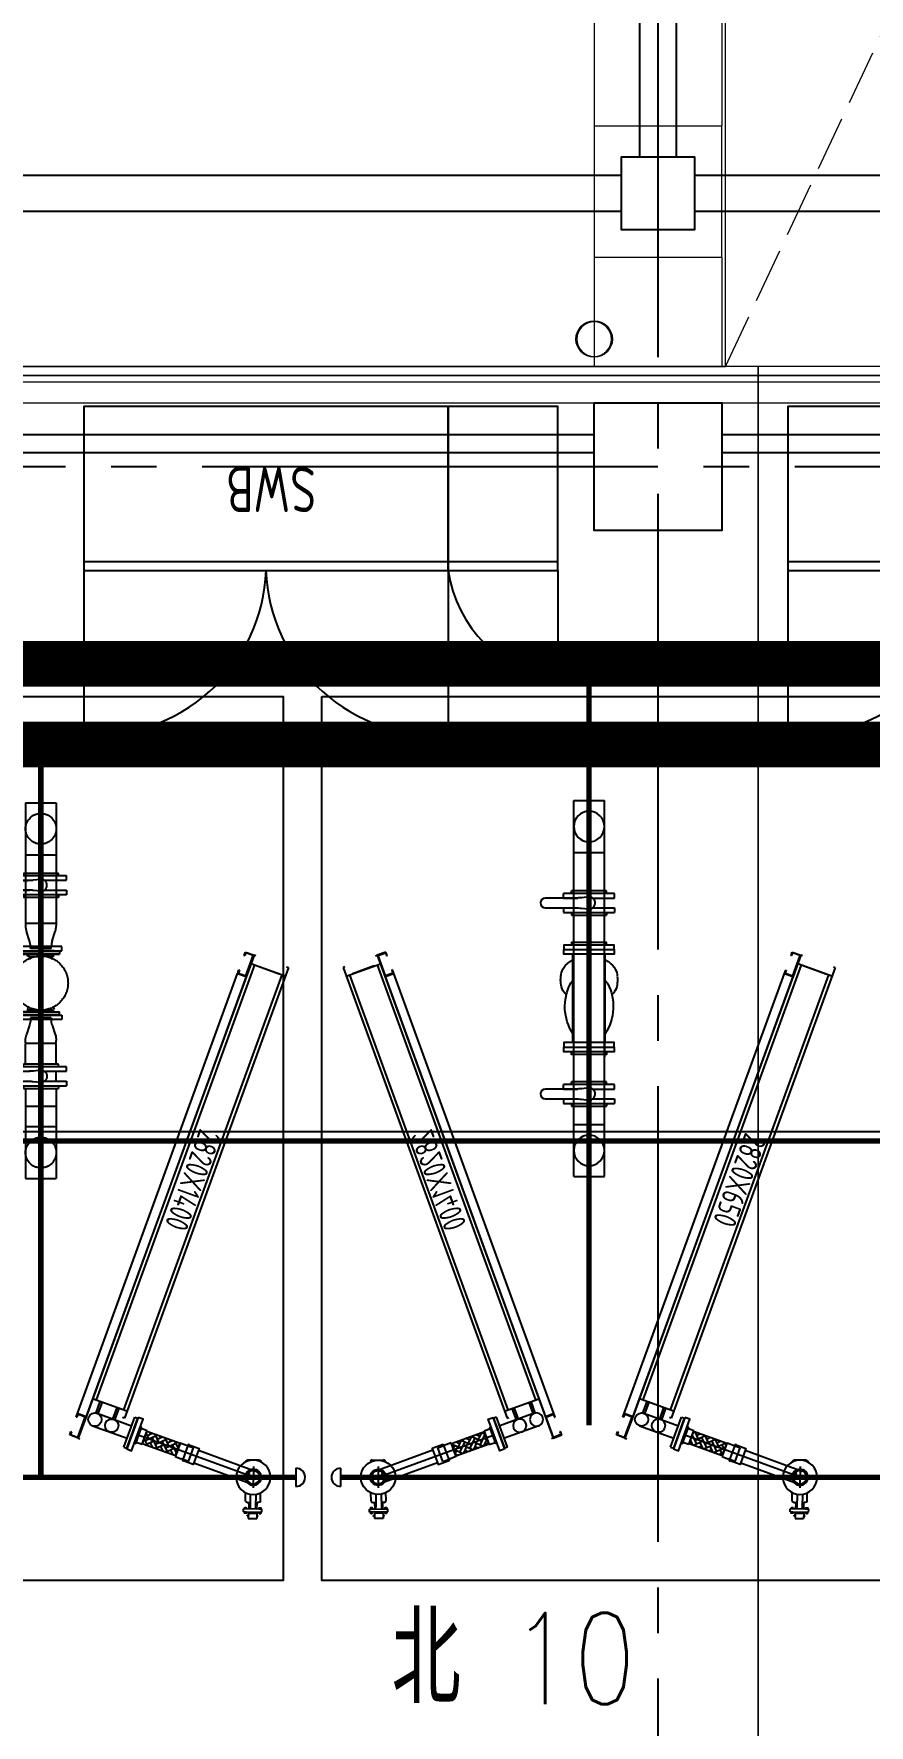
# Model space of a CAD drawing. Extents: x -18489 to 195597, y -1599 to 112111.
# Drawn here: x 11538 to 11996, y 8309 to 9237 of the extents above; entities that cross this region are included whole.
import ezdxf
from ezdxf.enums import TextEntityAlignment as Align

# ---------------------------------------------------------------- set-up
doc = ezdxf.new("R2010")
doc.units = 0
doc.header["$LTSCALE"] = 100
for name, pattern in [('188K-SM-07-F10-MECH-CR PIPE-Y2257103$0$XFM1Q20-200k$0$CENTER', [2, 1.25, -0.25, 0.25, -0.25]), ('X-S-FAB-L10$0$COL-CEN-LIN', [3.25, 2.5, -0.25, 0.25, -0.25]), ('X-S-FAB-L10$0$HIDDEN', [0.4, 0.3, -0.1])]:
    doc.linetypes.add(name, pattern=pattern)
for name, color, linetype in [('188K-SM-03-F10-ARCH-PA-Y2257103$0$K-AREA', 53, 'Continuous'), ('188K-SM-03-F10-ARCH-PA-Y2257103$0$K-P1S-4.2-單抗', 53, 'Continuous'), ('188K-SM-03-F10-ARCH-PA-Y2257103$0$K-岩棉 2hr 7.5-非抗', 53, 'Continuous'), ('188K-SM-03-F10-ELEC-EQ-Y2257103$0$E-PANEL', 255, 'Continuous'), ('188K-SM-07-F10-MECH-CR PIPE-Y2257103$0$00_AC_CHS_12℃', 4, 'Continuous'), ('188K-SM-07-F10-MECH-CR PIPE-Y2257103$0$00_AC_CHS_20℃', 3, 'Continuous'), ('188K-SM-07-F10-MECH-CR PIPE-Y2257103$0$00_DCC', 7, 'Continuous'), ('188K-SM-07-F10-MECH-CR PIPE-Y2257103$0$00_閥站分組', 1, 'Continuous'), ('188K-SM-07-F10-MECH-CR PIPE-Y2257103$0$XFM1Q20-200k$0$U-PCW-V', 2, 'Continuous'), ('X-S-FAB-L10$0$0-DIM-TXT', 8, 'Continuous'), ('X-S-FAB-L10$0$A-OBJE-2D', 8, 'X-S-FAB-L10$0$HIDDEN'), ('X-S-FAB-L10$0$A-OBJE-MEP', 8, 'Continuous'), ('X-S-FAB-L10$0$A-WALL-EX', 8, 'Continuous'), ('X-S-FAB-L10$0$BLOCK', 8, 'Continuous'), ('X-S-FAB-L10$0$CCL', 8, 'X-S-FAB-L10$0$COL-CEN-LIN'), ('X-S-FAB-L10$0$COL-S', 8, 'Continuous'), ('X-S-FAB-L10$0$S-BEAM-SHOW', 8, 'Continuous'), ('X-S-FAB-L10$0$S-FNDN', 8, 'Continuous'), ('X-S-FAB-L10$0$S-SLAB-SHOW', 8, 'Continuous'), ('X-S-FAB-L10$0$Steel Frame-188K', 8, 'Continuous')]:
    doc.layers.add(name, color=color, linetype=linetype)
doc.styles.add('188K-SM-03-F10-ELEC-EQ-Y2257103$0$X-F-L25-E-PDP-EQ-200K$0$AA-TXT', font='isocp.shx', dxfattribs={"bigfont": 'chineset.shx'})
doc.styles.add('188K-SM-07-F10-MECH-CR PIPE-Y2257103$0$XFM1Q20-200k$0$12P7-XCM2P10$0$AA-TXT', font='simplex.shx', dxfattribs={"bigfont": 'china.shx'})
doc.styles.add('188K-SM-07-F10-MECH-CR PIPE-Y2257103$0$XFM1Q20-200k$0$aa-txt', font='isocp.shx', dxfattribs={"bigfont": 'chineset.shx'})
doc.styles.add('X-S-FAB-L10$0$CHINA', font='simplex.shx', dxfattribs={"width": 0.75, "bigfont": 'chineset.shx'})
doc.styles.add('X-S-FAB-L10$0$Standard', font='', dxfattribs={"width": 0.8})
doc.styles.add('X-S-FAB-L10$0$TG_NOTE_TEXT', font='simplex.shx', dxfattribs={"width": 0.75, "bigfont": 'chineset.shx'})
doc.styles.get('X-S-FAB-L10$0$Standard').set_extended_font_data('Microsoft JhengHei')

# ---------------------------------------------------------------- blocks, each defined once
blk = doc.blocks.new('X-S-FAB-L10$0$FAB2-L05')
at = {"layer": 'X-S-FAB-L10$0$CCL'}
for p, q in [((-14280, 11005), (-14280, 0)), ((-26880, 9720), (1210, 9720))]:
    blk.add_line(p, q, dxfattribs=at)
at = {"layer": 'X-S-FAB-L10$0$COL-S'}
for points in [[(-14300, 9890), (-14260, 9890), (-14260, 9850), (-14300, 9850)], [(-14315, 9755), (-14245, 9755), (-14245, 9685), (-14315, 9685)]]:
    blk.add_lwpolyline(points, close=True, dxfattribs=at)
blk = doc.blocks.new('X-S-FAB-L10')
at = {"layer": 'X-S-FAB-L10$0$A-OBJE-2D', "lineweight": 0}
blk.add_line((11917, 9055), (12314, 9900), dxfattribs=at)
at = {"layer": 'X-S-FAB-L10$0$A-OBJE-MEP', "lineweight": 0, "flags": 128}
blk.add_lwpolyline([(11854.5, 9070, 1), (11835.5, 9070, 1)], format="xyb", close=True, dxfattribs=at)
at = {"layer": 'X-S-FAB-L10$0$A-OBJE-MEP', "lineweight": 0}
blk.add_circle((11845, 9070), 10, dxfattribs=at)
at = {"layer": 'X-S-FAB-L10$0$A-WALL-EX', "lineweight": 0}
blk.add_line((7705, 9046.5), (12670, 9046.5), dxfattribs=at)
at = {"layer": 'X-S-FAB-L10$0$A-WALL-EX', "lineweight": 0, "flags": 128}
for points in [[(12670, 9050), (7705, 9050)], [(7705, 9050), (12670, 9050)], [(7705, 9050), (12670, 9050)], [(7705, 9050), (12670, 9050)], [(7705, 9050), (12670, 9050)], [(7705, 9050), (12670, 9050)], [(7705, 9050), (12670, 9050)], [(7705, 9050), (12670, 9050)], [(7705, 9035), (12685, 9035)]]:
    blk.add_lwpolyline(points, dxfattribs=at)
at = {"layer": 'X-S-FAB-L10$0$COL-S'}
for p, q in [((11860, 9170), (11900, 9170)), ((11860, 9130), (11860, 9170)), ((11900, 9170), (11900, 9130)), ((11900, 9130), (11860, 9130)), ((11845, 9035), (11915, 9035)), ((11845, 8965), (11845, 9035)), ((11915, 9035), (11915, 8965)), ((11915, 8965), (11845, 8965))]:
    blk.add_line(p, q, dxfattribs=at)
at = {"layer": 'X-S-FAB-L10$0$S-BEAM-SHOW', "lineweight": 0, "flags": 128}
for points in [[(11845, 9878), (11845, 9187)], [(11915, 9878), (11915, 9187)], [(11845, 9187), (11915, 9187)], [(11845, 9187), (11845, 9115)], [(11915, 9115), (11915, 9187)], [(11845, 9115), (11915, 9115)], [(11845, 9115), (11845, 9055)], [(11915, 9115), (11915, 9055)], [(11845, 9055), (11915, 9055)]]:
    blk.add_lwpolyline(points, dxfattribs=at)
at = {"layer": 'X-S-FAB-L10$0$S-FNDN', "lineweight": 0, "flags": 128}
for points in [[(11935, 9055), (4350, 9055), (4350, 7470), (9330, 7470), (9330, -55), (11935, -55), (11935, 4530), (11070, 4530), (11070, 5003), (11935, 5003)], [(11070, 4530), (11935, 4530), (11935, -55), (12665, -55), (12665, -270), (15175, -270), (15175, -55), (15905, -55), (15905, 4530), (16672.5, 4530), (16672.5, 5003), (15905, 5003), (15905, 9055), (11935, 9055), (11935, 5003), (11070, 5003)]]:
    blk.add_lwpolyline(points, close=True, dxfattribs=at)
at = {"layer": 'X-S-FAB-L10$0$S-SLAB-SHOW', "lineweight": 0, "flags": 128}
blk.add_lwpolyline([(8063, 9055), (11917, 9055), (11917, 9950), (8063, 9950)], close=True, dxfattribs=at)
at = {"layer": 'X-S-FAB-L10$0$Steel Frame-188K'}
blk.add_lwpolyline([(14507.247, 9140), (12765, 9140), (12765, 9105), (12675, 9105), (12675, 9140), (11900, 9140), (11900, 9130), (11860, 9130), (11860, 9140), (11060, 9140), (11060, 9130), (11020, 9130), (10220, 9132.409), (10220, 9130), (10180, 9130), (9380, 9133.226)], dxfattribs=at)
for points in [[(11870, 9894), (11860, 9894), (11860, 9904), (11060, 9904), (11060, 9894), (11050, 9894), (11050, 9170), (11060, 9170), (11060, 9160), (11860, 9160), (11860, 9170), (11870, 9170)], [(12303.561, 9325.815), (11890, 9325.815), (11890, 9170), (11900, 9170), (11900, 9160), (12303.561, 9160)]]:
    blk.add_lwpolyline(points, close=True, dxfattribs=at)
at = {"layer": 'X-S-FAB-L10$0$BLOCK'}
blk.add_blockref('X-S-FAB-L10$0$FAB2-L05', (26160, -720), dxfattribs=at)
at = {"style": 'X-S-FAB-L10$0$TG_NOTE_TEXT', "width": 0.5, "flags": 1}
for p in [(7463.301, 9020), (18268.251, 8649), (11197.77, 4800.167), (16485.801, 4800.167), (25420.27, 2635), (13360, 320.001, 0), (7463.301, -33.333)]:
    blk.add_attdef('WH', text='', height=20, dxfattribs=at).set_placement(p, align=Align.BOTTOM_LEFT)
at = {"width": 0.5}
for style, p in [('X-S-FAB-L10$0$TG_NOTE_TEXT', (7585, 9020)), ('X-S-FAB-L10$0$TG_NOTE_TEXT', (18389.95, 8649)), ('X-S-FAB-L10$0$TG_NOTE_TEXT', (11117.5, 4813.5)), ('X-S-FAB-L10$0$TG_NOTE_TEXT', (16607.5, 4813.5)), ('X-S-FAB-L10$0$TG_NOTE_TEXT', (25350, 2635)), ('X-S-FAB-L10$0$Standard', (13129.375, 325.001, 0)), ('X-S-FAB-L10$0$TG_NOTE_TEXT', (7585, -20))]:
    blk.add_attdef('DESC', text='', height=10, dxfattribs=dict(at, style=style)).set_placement(p, align=Align.BOTTOM_LEFT)
for tag, style, p in [('TYPE', 'X-S-FAB-L10$0$TG_NOTE_TEXT', (7619.286, 9020)), ('NO', 'X-S-FAB-L10$0$TG_NOTE_TEXT', (7650.095, 9020)), ('TYPE', 'X-S-FAB-L10$0$TG_NOTE_TEXT', (18424.236, 8649)), ('NO', 'X-S-FAB-L10$0$TG_NOTE_TEXT', (18455.045, 8649)), ('NO', 'X-S-FAB-L10$0$TG_NOTE_TEXT', (11088.595, 4813.5)), ('TYPE', 'X-S-FAB-L10$0$TG_NOTE_TEXT', (11151.786, 4813.5)), ('TYPE', 'X-S-FAB-L10$0$TG_NOTE_TEXT', (16641.786, 4813.5)), ('NO', 'X-S-FAB-L10$0$TG_NOTE_TEXT', (16672.595, 4813.5)), ('NO', 'X-S-FAB-L10$0$TG_NOTE_TEXT', (25313, 2635)), ('TYPE', 'X-S-FAB-L10$0$TG_NOTE_TEXT', (25350, 2635)), ('NO', 'X-S-FAB-L10$0$Standard', (13100, 320.001, 0)), ('TYPE', 'X-S-FAB-L10$0$Standard', (13129.375, 320.001, 0)), ('TYPE', 'X-S-FAB-L10$0$TG_NOTE_TEXT', (7619.286, -20)), ('NO', 'X-S-FAB-L10$0$TG_NOTE_TEXT', (7650.095, -20))]:
    blk.add_attdef(tag, text='', height=10, dxfattribs=dict(at, style=style)).set_placement(p, align=Align.BOTTOM_RIGHT)
at = {"style": 'X-S-FAB-L10$0$TG_NOTE_TEXT', "width": 0.5, "flags": 1}
for rotation, p in [(180, (43, 7480)), (180, (943, 7480)), (90, (24310, 3717.77)), (270, (17080, 1711.699))]:
    blk.add_attdef('WH', text='', height=20, rotation=rotation, dxfattribs=at).set_placement(p, align=Align.BOTTOM_LEFT)
at = {"width": 0.5}
for rotation, style, p in [(180, 'X-S-FAB-L10$0$Standard', (317.625, 7480)), (180, 'X-S-FAB-L10$0$Standard', (1217.625, 7480)), (90, 'X-S-FAB-L10$0$TG_NOTE_TEXT', (24310, 3647.5)), (270, 'X-S-FAB-L10$0$TG_NOTE_TEXT', (17080, 1605))]:
    blk.add_attdef('DESC', text='', height=10, rotation=rotation, dxfattribs=dict(at, style=style)).set_placement(p, align=Align.BOTTOM_LEFT)
for tag, rotation, style, p in [('TYPE', 180, 'X-S-FAB-L10$0$Standard', (317.625, 7480)), ('NO', 180, 'X-S-FAB-L10$0$Standard', (347, 7480)), ('TYPE', 180, 'X-S-FAB-L10$0$Standard', (1217.625, 7480)), ('NO', 180, 'X-S-FAB-L10$0$Standard', (1247, 7480)), ('TYPE', 90, 'X-S-FAB-L10$0$TG_NOTE_TEXT', (24310, 3647.5)), ('NO', 90, 'X-S-FAB-L10$0$TG_NOTE_TEXT', (24310, 3610.5)), ('TYPE', 270, 'X-S-FAB-L10$0$TG_NOTE_TEXT', (17080, 1605)), ('NO', 270, 'X-S-FAB-L10$0$TG_NOTE_TEXT', (17080, 1573))]:
    blk.add_attdef(tag, text='', height=10, rotation=rotation, dxfattribs=dict(at, style=style)).set_placement(p, align=Align.BOTTOM_RIGHT)
at = {"layer": 'X-S-FAB-L10$0$0-DIM-TXT', "style": 'X-S-FAB-L10$0$CHINA', "width": 0.75}
for p in [(667.414, 7855.1, -2689.4), (22627.353, 6728.814), (25644.722, 6728.814), (24778.787, 5569.051), (1118.252, 4980), (417.801, 4594.623), (23874.84, 4355), (22927.43, 4330.122), (23749.869, 3901.367), (417.801, 3765.236), (1118.252, 3730), (417.801, 3115.79), (536.882, 2227.832), (16908.994, 1782.652), (888.445, 880.466), (16977.43, 750), (18878.841, 750), (25641.221, 553.233), (21364.03, 526.894)]:
    blk.add_attdef('HIG', text='', height=80, dxfattribs=at).set_placement(p, align=Align.MIDDLE_LEFT)
blk = doc.blocks.new('188K-SM-03-F10-ELEC-EQ-Y2257103$0$E-SWB')
at = {"color": 140}
for p, q in [((60, 90), (60, 180)), ((260, 90), (260, 180)), ((0, 90), (0, 150)), ((60, 85), (0, 85)), ((260, 85), (60, 85))]:
    blk.add_line(p, q, dxfattribs=at)
for points in [[(60, 90), (0, 90), (0, 0), (60, 0)], [(260, 90), (60, 90), (60, 0), (260, 0)]]:
    blk.add_lwpolyline(points, close=True, dxfattribs=at)
for centre, radius, start, end in [((66.67, 86.85), 93.39, 1.93207, 94.0935), ((253.33, 86.85), 93.39, 85.9065, 178.06793), ((-9.61, 80.39), 70.27, 7.8575, 82.1425)]:
    blk.add_arc(centre, radius, start, end, dxfattribs=at)
at = {"color": 140, "style": '188K-SM-03-F10-ELEC-EQ-Y2257103$0$X-F-L25-E-PDP-EQ-200K$0$AA-TXT', "width": 0.8}
blk.add_text('SWB', height=25, dxfattribs=at).set_placement((157.41, 45.44), align=Align.MIDDLE_CENTER)
blk = doc.blocks.new('188K-SM-03-F10-ELEC-EQ-Y2257103')
at = {"layer": '188K-SM-03-F10-ELEC-EQ-Y2257103$0$E-PANEL', "rotation": 180}
for p in [(11825, 9033), (12211.14, 9033)]:
    blk.add_blockref('188K-SM-03-F10-ELEC-EQ-Y2257103$0$E-SWB', p, dxfattribs=at)
blk = doc.blocks.new('188K-SM-07-F10-MECH-CR PIPE-Y2257103$0$XFM1P20-200k$0$005')
at = {"layer": '188K-SM-07-F10-MECH-CR PIPE-Y2257103$0$00_DCC'}
h = blk.add_hatch(dxfattribs=at)
h.set_pattern_fill('AR-HBONE', color=60, scale=0.430893, angle=360, style=0)
h.set_pattern_definition([(135, (-2258.2576, -4619.8331), (-8e-16, 2.4374981), [5.1707143, -1.7235714]), (45, (-2259.4764, -4618.6144), (-8e-16, 2.4374981), [5.1707143, -1.7235714])])
h.paths.add_polyline_path([(21.88125, -3.01625), (21.88125, 3.01625), (5.88125, 3.01625), (5.88125, -3.01625)])
edge = h.paths.add_edge_path(flags=17)
edge.add_line((21.88125, 3.01625), (21.88125, -3.01625))
at = {"layer": '188K-SM-07-F10-MECH-CR PIPE-Y2257103$0$00_DCC', "color": 60}
for p, q in [((5.88125, 3.31625), (3, 3.31625)), ((5.88125, 3.31625), (5.88125, -3.31625)), ((21.88125, 3.01625), (5.88125, 3.01625)), ((5.88125, 3.01625), (5.88125, -3.01625)), ((21.88125, 3.31625), (24.7625, 3.31625)), ((21.88125, 3.31625), (21.88125, -3.31625)), ((21.88125, 3.01625), (21.88125, -3.01625)), ((21.88125, -3.01625), (21.88125, 3.01625)), ((28.2625, 3.31625), (24.7625, 3.31625)), ((28.2625, 3.31625), (28.2625, -3.31625)), ((5.88125, -3.31625), (3, -3.31625)), ((21.88125, -3.01625), (5.88125, -3.01625)), ((21.88125, -3.31625), (28.2625, -3.31625)), ((28.2625, -3.31625), (25.38125, -3.31625))]:
    blk.add_line(p, q, dxfattribs=at)
for points in [[(0, -7.6), (0, 7.6), (2.38125, 7.6), (2.38125, -7.6), (0, -7.6)], [(2.38125, 3.8975), (3, 3.8975), (3, -3.8975), (2.38125, -3.8975)]]:
    blk.add_lwpolyline(points, dxfattribs=at)
blk = doc.blocks.new('188K-SM-07-F10-MECH-CR PIPE-Y2257103$0$DCC_配管')
at = {"layer": '188K-SM-07-F10-MECH-CR PIPE-Y2257103$0$00_DCC', "color": 60}
for p, q in [((-64.6, 32.32, 0), (-64.61, 32.32, 0)), ((-63.2, 32.48, 0), (-58.33, 28.64, 0)), ((-77.84, 15.55, 0), (-75.14, 18.98, 0)), ((-71.24, 26.73, 0), (-62.06, 19.48, 0)), ((-63.02, 27.7, 0), (-70.28, 18.51, 0)), ((-36.38, 8.77), (-67.65, 19.59, 0)), ((-66.65, 23.11, 0), (-3.17, 1.1)), ((-33.99, 15.66), (-65.45, 26.55, 0)), ((-58.16, 27.23, 0), (-58.16, 27.23, 0)), ((-82.43, 11.23, 0), (-81.37, 12.58, 0)), ((-74.54, 5, 0), (-82.43, 11.23, 0)), ((-82.36, 10.51, 0), (-82.1, 10.83, 0)), ((-81.66, 9.81, 0), (-82.32, 10.34, 0)), ((-82.14, 10.34, 0), (-81.89, 10.66, 0)), ((-81.7, 9.99, 0), (-81.45, 10.31, 0)), ((-81.48, 9.82, 0), (-81.23, 10.13, 0)), ((-81.37, 12.58, 0), (-73.47, 6.34, 0)), ((-80.65, 12.67, 0), (-80.9, 12.35, 0)), ((-80.43, 12.5, 0), (-80.68, 12.18, 0)), ((-79.81, 12.15, 0), (-80.47, 12.67, 0)), ((-79.99, 12.15, 0), (-80.24, 11.83, 0)), ((-79.77, 11.98, 0), (-80.02, 11.66, 0)), ((-76.96, 13.5, 0), (-79.06, 10.84, 0)), ((-73.6, 16.72, 0), (-78, 11.14, 0)), ((-77.68, 14.15, 0), (-77.2, 13.77, 0)), ((-73.6, 10.85, 0), (-75.7, 8.18, 0)), ((-71.25, 14.87, 0), (-75.63, 9.32, 0)), ((-72.8, 10.3, 0), (-73.28, 10.68, 0)), ((-71.4, 10.47, 0), (-68.69, 13.89, 0)), ((-80.7, 9.11, 0), (-82.52, 6.8, 0)), ((-78.82, 3.89, 0), (-82.52, 6.8, 0)), ((-82.19, 8.1, 0), (-81.89, 8.5, 0)), ((-81.76, 7.76, 0), (-82.19, 8.1, 0)), ((-81.45, 8.15, 0), (-81.89, 8.5, 0)), ((-77, 6.19, 0), (-80.7, 9.11, 0)), ((-79.35, 8.8, 0), (-79.72, 8.34, 0)), ((-77, 6.19, 0), (-78.82, 3.89, 0)), ((-78.07, 4.85, 0), (-77.63, 4.5, 0)), ((-77.61, 7.43, 0), (-77.98, 6.96, 0)), ((-77.76, 5.24, 0), (-77.32, 4.89, 0)), ((-77.63, 4.5, 0), (-77.32, 4.89, 0)), ((-76.13, 5.6, 0), (-75.88, 5.92, 0)), ((-76.09, 5.42, 0), (-75.43, 4.9, 0)), ((-75.91, 5.42, 0), (-75.66, 5.74, 0)), ((-75.47, 5.08, 0), (-75.22, 5.4, 0)), ((-75.25, 4.9, 0), (-75, 5.22, 0)), ((-74.43, 7.76, 0), (-74.68, 7.44, 0)), ((-74.54, 5, 0), (-73.47, 6.34, 0)), ((-74.21, 7.58, 0), (-74.46, 7.26, 0)), ((-74.25, 7.76, 0), (-73.59, 7.24, 0)), ((-73.77, 7.24, 0), (-74.02, 6.92, 0)), ((-73.55, 7.06, 0), (-73.8, 6.74, 0)), ((1.2, 3.45), (-1.2, -3.45))]:
    blk.add_line(p, q, dxfattribs=at)
at = {"layer": '188K-SM-07-F10-MECH-CR PIPE-Y2257103$0$00_DCC', "color": 60, "elevation": 0}
for points in [[(-27.62, 14.58), (-33.64, 16.67), (-36.73, 7.76), (-30.71, 5.67)], [(-28.33, 14.83), (-27.62, 14.58), (-30.71, 5.67), (-31.42, 5.91)]]:
    blk.add_lwpolyline(points, dxfattribs=at)
at = {"layer": '188K-SM-07-F10-MECH-CR PIPE-Y2257103$0$00_DCC', "color": 60}
for centre, radius in [((-66.65, 23.1, 0), 9.44), ((-66.65, 23.11, 0), 4.44), ((-66.65, 23.11, 0), 3.65)]:
    blk.add_circle(centre, radius, dxfattribs=at)
for centre, radius, start, end in [((-63.82, 31.7, 0), 1, 51.70966, 141.70966), ((-58.95, 27.85, 0), 1, 321.70966, 51.70966), ((-65.31, 24.87, 0), 2.22, 232.78899, 50.63033), ((-82.23, 10.45, 0), 0.143, 154.39004, 309.02928), ((-82.23, 10.89, 0), 0.143, 334.39004, 51.70966), ((-81.73, 10.39, 0), 0.406, 188.10684, 275.31248), ((-82.01, 10.72, 0), 0.143, 334.39004, 129.02928), ((-81.85, 10.25, 0), 0.406, 8.10684, 95.31248), ((-81.57, 9.93, 0), 0.143, 154.39004, 309.02928), ((-81.36, 10.2, 0), 0.143, 334.39004, 129.02928), ((-81.14, 10.02, 0), 0.143, 51.70966, 129.02928), ((-80.99, 12.46, 0), 0.143, 231.70966, 309.02928), ((-80.77, 12.29, 0), 0.143, 154.39004, 309.02928), ((-80.28, 12.23, 0), 0.406, 188.10684, 275.31248), ((-80.56, 12.56, 0), 0.143, 334.39004, 129.02928), ((-80.39, 12.09, 0), 0.406, 8.10684, 95.31248), ((-80.11, 11.77, 0), 0.143, 154.39004, 309.02928), ((-79.89, 11.59, 0), 0.143, 154.39004, 231.70966), ((-79.9, 12.04, 0), 0.143, 334.39004, 129.02928), ((-78.76, 11.79, 0), 1, 231.70966, 321.70966), ((-77.06, 14.93, 0), 1, 141.70966, 231.70966), ((-77.82, 12.98, 0), 1, 321.70966, 51.70966), ((-74.84, 8.7, 0), 1, 141.70966, 231.70966), ((-73.9, 9.89, 0), 1, 51.70966, 141.70966), ((-72.18, 11.09, 0), 1, 231.70966, 321.70966), ((-76, 5.54, 0), 0.143, 154.39004, 309.02928), ((-76.01, 5.98, 0), 0.143, 334.39004, 51.70966), ((-75.51, 5.48, 0), 0.406, 188.10684, 275.31248), ((-75.79, 5.8, 0), 0.143, 334.39004, 129.02928), ((-75.62, 5.34, 0), 0.406, 8.10684, 95.31248), ((-75.35, 5.01, 0), 0.143, 154.39004, 309.02928), ((-75.13, 5.28, 0), 0.143, 334.39004, 129.02928), ((-74.91, 5.11, 0), 0.143, 51.70966, 129.02928), ((-74.77, 7.55, 0), 0.143, 231.70966, 309.02928), ((-74.55, 7.38, 0), 0.143, 154.39004, 309.02928), ((-74.06, 7.32, 0), 0.406, 188.10684, 275.31248), ((-74.34, 7.65, 0), 0.143, 334.39004, 129.02928), ((-74.17, 7.18, 0), 0.406, 8.10684, 95.31248), ((-73.89, 6.86, 0), 0.143, 154.39004, 309.02928), ((-73.67, 6.68, 0), 0.143, 154.39004, 231.70966), ((-73.68, 7.12, 0), 0.143, 334.39004, 129.02928)]:
    blk.add_arc(centre, radius, start, end, dxfattribs=at)
at = {"layer": '188K-SM-07-F10-MECH-CR PIPE-Y2257103$0$00_DCC', "color": 60, "xscale": 1.210111893907765, "yscale": 1.210111893907765, "zscale": 1.210111893907765, "rotation": 160.8548292855056}
blk.add_blockref('188K-SM-07-F10-MECH-CR PIPE-Y2257103$0$XFM1P20-200k$0$005', (0, 0), dxfattribs=at)
blk = doc.blocks.new('188K-SM-07-F10-MECH-CR PIPE-Y2257103$0$DCC-2_2.82x1.4')
at = {"layer": '188K-SM-07-F10-MECH-CR PIPE-Y2257103$0$00_DCC', "color": 4}
for p, q in [((278.05, 32.11), (260.55, 32.11)), ((260.55, 30.31), (260.55, 32.11)), ((278.05, 30.31), (260.55, 30.31)), ((265.65, 10.21), (265.65, 30.31)), ((272.95, 10.21), (272.95, 30.31)), ((278.05, 30.31), (278.05, 32.11)), ((0, 25.01), (263, 25.11)), ((0, 24.01), (0, 25.01)), ((5, 25.01), (5, 5.01)), ((5, 25.01), (5, 5.01)), ((5, 23.01), (259, 23.11)), ((5, 8.61), (5, 21.41)), ((259, 25.11), (259, 5.11)), ((265.65, 20.61), (259, 20.61)), ((265.65, 19.41), (259, 19.41)), ((263, 25.11), (263, 24.11)), ((265.65, 10.81), (259, 10.81)), ((265.65, 9.61), (259, 9.61)), ((0, 6.01), (0, 5.01)), ((5, 7.01), (259, 7.11))]:
    blk.add_line(p, q, dxfattribs=at)
at = {"layer": '188K-SM-07-F10-MECH-CR PIPE-Y2257103$0$00_DCC', "color": 24}
for p, q in [((0, 5.01), (282, 5.11)), ((282, 5.11), (282, 6.11))]:
    blk.add_line(p, q, dxfattribs=at)
at = {"layer": '188K-SM-07-F10-MECH-CR PIPE-Y2257103$0$00_DCC'}
for p, q in [((0, 0), (0, 5)), ((0, 5), (12.5, 5)), ((2, 0), (0, 0)), ((12.18, 4.68), (0.32, 4.68)), ((0.32, 4.68), (0.32, 0.32)), ((0.32, 0.32), (2, 0.32)), ((2, 0.32), (2, 0)), ((10.5, 0), (10.5, 0.32)), ((10.5, 0.32), (12.18, 0.32)), ((12.5, 0), (10.5, 0)), ((12.18, 0.32), (12.18, 4.68)), ((12.5, 5), (12.5, 0)), ((12.5, -0.05), (12.5, 4.95)), ((269.5, 5.11), (269.5, 0.11)), ((269.5, 0.11), (269.5, 5.11)), ((269.5, 5.11), (282, 5.11)), ((271.5, 0.11), (269.5, 0.11)), ((281.68, 4.79), (269.82, 4.79)), ((269.82, 4.79), (269.82, 0.43)), ((269.82, 0.43), (271.5, 0.43)), ((271.5, 0.43), (271.5, 0.11)), ((280, 0.11), (280, 0.43)), ((280, 0.43), (281.68, 0.43)), ((282, 0.11), (280, 0.11)), ((281.68, 0.43), (281.68, 4.79)), ((282, 5.11), (282, 0.11))]:
    blk.add_line(p, q, dxfattribs=at)
at = {"layer": '188K-SM-07-F10-MECH-CR PIPE-Y2257103$0$00_DCC', "color": 3}
for p, q in [((12.5, 4.95), (269.5, 5.11)), ((269.5, 0.11), (12.5, -0.05))]:
    blk.add_line(p, q, dxfattribs=at)
at = {"layer": '188K-SM-07-F10-MECH-CR PIPE-Y2257103$0$00_DCC'}
blk.add_lwpolyline([(2, -0.16), (2, 0)], dxfattribs=at)
at = {"layer": '188K-SM-07-F10-MECH-CR PIPE-Y2257103$0$00_DCC', "color": 4}
for centre in [(269.3, 20.01), (269.3, 10.21)]:
    blk.add_circle(centre, 3.65, dxfattribs=at)
at = {"layer": '188K-SM-07-F10-MECH-CR PIPE-Y2257103$0$00_DCC', "xscale": -1, "rotation": 70.85482928510031}
blk.add_blockref('188K-SM-07-F10-MECH-CR PIPE-Y2257103$0$DCC_配管', (269.3, 32.11), dxfattribs=at)
at = {"layer": '188K-SM-07-F10-MECH-CR PIPE-Y2257103$0$00_DCC', "color": 4, "style": '188K-SM-07-F10-MECH-CR PIPE-Y2257103$0$XFM1Q20-200k$0$aa-txt', "width": 0.8}
blk.add_text('2820X1400', height=12.5, rotation=360, dxfattribs=at).set_placement((127.55, 15.83), align=Align.MIDDLE)
blk = doc.blocks.new('188K-SM-07-F10-MECH-CR PIPE-Y2257103$0$DCC-3_2.82x0.65')
at = {"layer": '188K-SM-07-F10-MECH-CR PIPE-Y2257103$0$00_DCC'}
for p, q in [((-0.68, -1.88), (0, 0)), ((0, 0), (4.7, -1.71)), ((-0.38, -1.99), (-0.68, -1.88)), ((0.19, -0.41), (-0.38, -1.99)), ((4.29, -1.9), (0.19, -0.41)), ((0.23, -13.05), (4.29, -1.9)), ((4.7, -1.71), (0.42, -13.46)), ((-4.32, -11.73), (0.37, -13.44)), ((-4.28, -11.75), (-3.59, -9.87)), ((0.42, -13.46), (-4.28, -11.75)), ((-3.29, -9.98), (-3.87, -11.55)), ((-3.87, -11.55), (0.23, -13.05)), ((-3.59, -9.87), (-3.29, -9.98)), ((-92.85, -255.13), (-92.17, -253.25)), ((-92.55, -255.24), (-92.85, -255.13)), ((-91.98, -253.66), (-92.55, -255.24)), ((-87.47, -254.96), (-92.17, -253.25)), ((-92.17, -253.25), (-87.47, -254.96)), ((-87.88, -255.15), (-91.98, -253.66)), ((-91.94, -266.3), (-87.88, -255.15)), ((-87.47, -254.96), (-91.75, -266.71)), ((-96.44, -265), (-95.76, -263.12)), ((-91.75, -266.71), (-96.44, -265)), ((-95.46, -263.23), (-96.03, -264.8)), ((-96.03, -264.8), (-91.94, -266.3)), ((-95.76, -263.12), (-95.46, -263.23))]:
    blk.add_line(p, q, dxfattribs=at)
at = {"layer": '188K-SM-07-F10-MECH-CR PIPE-Y2257103$0$00_DCC', "color": 24}
for p, q in [((4.71, -1.71), (-91.75, -266.71)), ((-91.75, -266.71), (-90.81, -267.05))]:
    blk.add_line(p, q, dxfattribs=at)
at = {"layer": '188K-SM-07-F10-MECH-CR PIPE-Y2257103$0$00_DCC', "color": 40}
for p, q in [((4.88, -7.1), (-81.99, -245.78)), ((23.5, -8.56), (-66.45, -255.7)), ((21.79, -13.26), (3, -6.41)), ((21.79, -13.26), (3, -6.41)), ((5.65, -2.06), (4.71, -1.71)), ((6.38, -7.65), (18.4, -12.03)), ((22.56, -8.22), (23.5, -8.56)), ((19.91, -12.57), (-66.96, -251.26)), ((-65.08, -251.94), (-83.87, -245.1)), ((-81.92, -252.88), (-79.64, -246.64)), ((-80.79, -253.3), (-78.52, -247.05)), ((-72.71, -256.24), (-70.43, -249.99)), ((-71.58, -256.65), (-69.31, -250.4)), ((-81.36, -253.09), (-62.47, -259.97)), ((-66.45, -255.7), (-67.39, -255.36)), ((-66.72, -271.62), (-60.72, -255.18)), ((-65.02, -272.24), (-59.03, -255.8)), ((-60.72, -255.18), (-59.03, -255.8)), ((-83.85, -259.95), (-64.97, -266.83)), ((-66.72, -271.62), (-65.02, -272.24))]:
    blk.add_line(p, q, dxfattribs=at)
at = {"layer": '188K-SM-07-F10-MECH-CR PIPE-Y2257103$0$00_DCC', "color": 3}
for p, q in [((-92.17, -253.25), (-4.32, -11.73)), ((0.37, -13.44), (-87.47, -254.96))]:
    blk.add_line(p, q, dxfattribs=at)
at = {"layer": '188K-SM-07-F10-MECH-CR PIPE-Y2257103$0$00_DCC'}
blk.add_lwpolyline([(-0.83, -1.82), (-0.68, -1.88)], dxfattribs=at)
at = {"layer": '188K-SM-07-F10-MECH-CR PIPE-Y2257103$0$00_DCC', "color": 40}
for centre in [(-82.61, -256.52), (-73.4, -259.87)]:
    blk.add_circle(centre, 3.65, dxfattribs=at)
at = {"layer": '188K-SM-07-F10-MECH-CR PIPE-Y2257103$0$00_DCC', "xscale": -1, "rotation": 320.8337698537623}
blk.add_blockref('188K-SM-07-F10-MECH-CR PIPE-Y2257103$0$DCC_配管', (-62.03, -264.02), dxfattribs=at)
at = {"layer": '188K-SM-07-F10-MECH-CR PIPE-Y2257103$0$00_DCC', "color": 40, "style": '188K-SM-07-F10-MECH-CR PIPE-Y2257103$0$XFM1Q20-200k$0$aa-txt', "width": 0.8}
blk.add_text('2820X650', height=12.5, rotation=249.97894, dxfattribs=at).set_placement((-28.8, -125.26), align=Align.MIDDLE)
blk = doc.blocks.new('188K-SM-07-F10-MECH-CR PIPE-Y2257103$0$XFM1Q20-200k$0$BV-150V-T1')
at = {"color": 0, "linetype": 'ByBlock'}
for p, q in [((-5.24, 9.6), (-6.67, 9.6)), ((-6.67, -9.6), (-6.67, 9.6)), ((-2.7, 13.97), (-5.24, 13.97)), ((-5.24, -13.97), (-5.24, 13.97)), ((2.7, 13.97), (5.24, 13.97)), ((5.24, 13.97), (5.24, -13.97)), ((5.24, 9.6), (6.67, 9.6)), ((6.67, 9.6), (6.67, -9.6)), ((2.7, -8.41), (-2.7, -8.41)), ((-5.24, -9.6), (-6.67, -9.6)), ((-2.7, -13.97), (-5.24, -13.97)), ((2.7, -13.97), (5.24, -13.97)), ((5.24, -9.6), (6.67, -9.6))]:
    blk.add_line(p, q, dxfattribs=at)
blk.add_lwpolyline([(-2.67, 7.5), (-2.67, 24.03, -1), (2.67, 24.03), (2.67, 7.68, 0.028765), (2.87, 4.24), (3.32, 0.29, -1.044614), (-3.34, 0), (-2.87, 4.06, 0.028765)], format="xyb", close=True, dxfattribs=at)
for points in [[(-2.7, 13.97), (-2.7, 6.15)], [(2.7, 13.97), (2.7, 6.33)], [(-2.7, -1.96), (-2.7, -13.97)], [(2.7, -1.96), (2.7, -13.97)]]:
    blk.add_lwpolyline(points, dxfattribs=at)
blk = doc.blocks.new('188K-SM-07-F10-MECH-CR PIPE-Y2257103$0$XFM1Q20-200k$0$YS-06-B')
at = {"layer": '188K-SM-07-F10-MECH-CR PIPE-Y2257103$0$XFM1Q20-200k$0$U-PCW-V', "color": 0}
for p, q in [((54.97, 8.89), (6.86, 8.89)), ((54.97, -8.89), (6.86, -8.89))]:
    blk.add_line(p, q, dxfattribs=at)
for points in [[(1.43, -9.6), (0, -9.6), (0, 9.6), (1.43, 9.6)], [(3.97, -13.85), (1.43, -13.85), (1.43, 13.85), (3.97, 13.85), (3.97, -13.85)], [(3.97, -13.85), (6.51, -13.85), (6.51, 13.85), (3.97, 13.85), (3.97, -13.85)], [(57.51, -13.85), (54.97, -13.85), (54.97, 13.85), (57.51, 13.85), (57.51, -13.85)], [(57.51, -13.85), (60.05, -13.85), (60.05, 13.85), (57.51, 13.85), (57.51, -13.85)], [(60.05, -9.6), (61.48, -9.6), (61.48, 9.6), (60.05, 9.6)]]:
    blk.add_lwpolyline(points, dxfattribs=at)
for points in [[(18.6, 15.46, 0.133256), (14.63, 14.38, 0.106756), (10.87, 10.93, 0.036777), (9.64, 8.89, 0.036777)], [(28.76, 12.49, 0.064337), (26.31, 14.38, 0.133256), (22.34, 15.46)], [(9.64, -8.89, 0.036777), (10.87, -10.93, 0.106756), (14.63, -14.38, 0.133256), (18.6, -15.46)], [(22.34, -15.46, 0.133256), (26.31, -14.38, 0.064337), (28.76, -12.49, 0.064337)]]:
    blk.add_lwpolyline(points, format="xyb", dxfattribs=at)
for centre, radius, start, end in [((20.47, 4.27), 11.34, 80.52454, 99.47546), ((29.03, 0), 12.06, 121.76927, 132.51728), ((35.18, -14.34), 27.59, 57.36976, 116.9234), ((29.03, 0), 12.06, 227.48272, 238.23073), ((35.18, 14.34), 27.59, 243.0766, 302.63024), ((20.47, -4.27), 11.34, 260.52454, 279.47546)]:
    blk.add_arc(centre, radius, start, end, dxfattribs=at)
blk = doc.blocks.new('188K-SM-07-F10-MECH-CR PIPE-Y2257103$0$DCC-閥站(入)')
at = {"layer": '188K-SM-07-F10-MECH-CR PIPE-Y2257103$0$00_DCC', "color": 4}
for p, q in [((-8.41, 206.26, 0), (-8.41, 0, 0)), ((-8.41, 206.26), (8.41, 206.26)), ((8.41, 206.26, 0), (8.41, 0, 0)), ((-8.41, 177.68), (8.41, 177.68)), ((8.41, 112.03, 0), (8.41, 140.61, 0)), ((-8.41, 28.58), (8.41, 28.58)), ((-8.41, 0), (8.41, 0))]:
    blk.add_line(p, q, dxfattribs=at)
at = {"layer": '188K-SM-07-F10-MECH-CR PIPE-Y2257103$0$00_DCC', "color": 4, "linetype": '188K-SM-07-F10-MECH-CR PIPE-Y2257103$0$XFM1Q20-200k$0$CENTER'}
blk.add_line((0, 0, 0), (0, 206.26, 0), dxfattribs=at)
at = {"layer": '188K-SM-07-F10-MECH-CR PIPE-Y2257103$0$00_DCC', "color": 4}
for centre in [(0, 191.97), (0, 14.29)]:
    blk.add_circle(centre, 8.41, dxfattribs=at)
at = {"layer": '188K-SM-07-F10-MECH-CR PIPE-Y2257103$0$00_DCC', "color": 4, "rotation": 90}
for name, p in [('188K-SM-07-F10-MECH-CR PIPE-Y2257103$0$XFM1Q20-200k$0$BV-150V-T1', (0, 161.01)), ('188K-SM-07-F10-MECH-CR PIPE-Y2257103$0$XFM1Q20-200k$0$YS-06-B', (0, 77.87)), ('188K-SM-07-F10-MECH-CR PIPE-Y2257103$0$XFM1Q20-200k$0$BV-150V-T1', (0, 56.2))]:
    blk.add_blockref(name, p, dxfattribs=at)
blk = doc.blocks.new('188K-SM-07-F10-MECH-CR PIPE-Y2257103$0$XFM1Q20-200k$0$R6-4')
at = {"layer": '188K-SM-07-F10-MECH-CR PIPE-Y2257103$0$00_DCC', "color": 60}
for p, q in [((-5.72, 0), (-5.72, -1.01)), ((-5.72, 0), (5.72, 0)), ((-6.22, -4.15), (-7.91, -9.27)), ((5.72, 0), (5.72, -1.01)), ((6.22, -4.15), (7.91, -9.27)), ((-8.41, -13.97), (-8.41, -12.4)), ((8.41, -13.97), (-8.41, -13.97)), ((8.41, -13.97), (8.41, -12.4))]:
    blk.add_line(p, q, dxfattribs=at)
for centre, start, end in [((1.59, -12.4), 161.73209, 180), ((-15.72, -1.01), 341.73209, 0), ((15.72, -1.01), 180, 198.26791), ((-1.59, -12.4), 0, 18.26791)]:
    blk.add_arc(centre, 10, start, end, dxfattribs=at)
blk = doc.blocks.new('188K-SM-07-F10-MECH-CR PIPE-Y2257103$0$DCC-閥站(出)')
at = {"layer": '188K-SM-07-F10-MECH-CR PIPE-Y2257103$0$00_DCC', "color": 60, "linetype": '188K-SM-07-F10-MECH-CR PIPE-Y2257103$0$XFM1Q20-200k$0$CENTER'}
for p, q in [((-8.41, 206.26, 0), (-8.41, 140.24, 0)), ((-8.41, 206.26, 0), (8.41, 206.26, 0)), ((0, 0), (0, 206.26, 0)), ((8.41, 206.26, 0), (8.41, 140.24, 0)), ((-8.41, 177.68, 0), (8.41, 177.68, 0)), ((-10.79, 124.72, 0), (-0.29, 124.72, 0)), ((-10.79, 124.72, 0), (-10.79, 123.22, 0)), ((-10.79, 123.22, 0), (-0.29, 123.22, 0)), ((-10.69, 123.12, 0), (-10.79, 123.22, 0)), ((-0.29, 123.12, 0), (-10.69, 123.12, 0)), ((-7.84, 124.92, 0), (-0.29, 124.92, 0)), ((-7.84, 124.72, 0), (-7.84, 124.92, 0)), ((-7.29, 122.11, 0), (-7.29, 122.92, 0)), ((-6.69, 121.93, 0), (-0.29, 121.93, 0)), ((7.26, 124.92, 0), (-0.29, 124.92, 0)), ((10.21, 124.72, 0), (-0.29, 124.72, 0)), ((10.21, 123.22, 0), (-0.29, 123.22, 0)), ((-0.29, 123.12, 0), (10.11, 123.12, 0)), ((6.71, 121.93, 0), (-0.29, 121.93, 0)), ((6.71, 121.93, 0), (6.71, 122.92, 0)), ((7.26, 124.72, 0), (7.26, 124.92, 0)), ((10.11, 123.12, 0), (10.21, 123.22, 0)), ((10.21, 124.72, 0), (10.21, 123.22, 0)), ((-7.29, 93.01, 0), (-7.29, 91.72, 0)), ((-10.69, 91.52, 0), (-10.79, 91.42, 0)), ((-10.79, 91.42, 0), (-0.29, 91.42, 0)), ((-10.79, 89.92, 0), (-10.79, 91.42, 0)), ((-10.79, 89.92, 0), (-0.29, 89.92, 0)), ((-0.29, 91.52, 0), (-10.69, 91.52, 0)), ((-7.84, 89.92, 0), (-7.84, 89.72, 0)), ((-7.84, 89.72, 0), (-0.29, 89.72, 0)), ((6.71, 92.52, 0), (-7.29, 92.52, 0)), ((-0.29, 91.52, 0), (10.11, 91.52, 0)), ((10.21, 91.42, 0), (-0.29, 91.42, 0)), ((10.21, 89.92, 0), (-0.29, 89.92, 0)), ((7.26, 89.72, 0), (-0.29, 89.72, 0)), ((6.71, 92.52, 0), (6.71, 91.72, 0)), ((7.26, 89.92, 0), (7.26, 89.72, 0)), ((10.11, 91.52, 0), (10.21, 91.42, 0)), ((10.21, 89.92, 0), (10.21, 91.42, 0)), ((-8.41, 62.58, 0), (-8.41, 74.04, 0)), ((8.41, 62.58, 0), (8.41, 74.04, 0)), ((-8.41, 49.53, 0), (-8.41, 0, 0)), ((8.41, 49.53, 0), (8.41, 0, 0)), ((8.4, 39.53, 0), (-8.4, 39.53, 0)), ((-8.41, 28.57, 0), (8.41, 28.57, 0)), ((-8.41, 0, 0), (8.41, 0, 0))]:
    blk.add_line(p, q, dxfattribs=at)
at = {"layer": '188K-SM-07-F10-MECH-CR PIPE-Y2257103$0$00_DCC', "color": 60, "linetype": '188K-SM-07-F10-MECH-CR PIPE-Y2257103$0$XFM1Q20-200k$0$CENTER', "elevation": 0}
for points in [[(-11.43, 124.92), (11.43, 124.92), (11.43, 127.3), (-11.43, 127.3)], [(-11.43, 89.67), (11.43, 89.67), (11.43, 87.29), (-11.43, 87.29)]]:
    blk.add_lwpolyline(points, close=True, dxfattribs=at)
at = {"layer": '188K-SM-07-F10-MECH-CR PIPE-Y2257103$0$00_DCC', "color": 60, "linetype": '188K-SM-07-F10-MECH-CR PIPE-Y2257103$0$XFM1Q20-200k$0$CENTER'}
for centre, radius in [((0, 191.97, 0), 8.41), ((0, 107.32, 0), 14.88), ((0, 14.29, 0), 8.41)]:
    blk.add_circle(centre, radius, dxfattribs=at)
for centre, radius, start, end in [((-7.49, 122.92, 0), 0.2, 0, 90), ((-7.41, 120.62, 0), 1.5, 45, 85.36093), ((-7.46, 120.67, 0), 1.5, 345, 45), ((7.46, 120.67, 0), 1.5, 135, 195), ((7.41, 120.62, 0), 1.5, 94.63907, 135), ((6.91, 122.92, 0), 0.2, 90, 180), ((-8.4, 94.02, 0), 1.5, 317.6297, 21.32321), ((8.4, 94.02, 0), 1.5, 158.67679, 222.3703), ((-7.49, 91.72, 0), 0.2, 270, 0), ((6.91, 91.72, 0), 0.2, 180, 270)]:
    blk.add_arc(centre, radius, start, end, dxfattribs=at)
for name, p, rotation in [('188K-SM-07-F10-MECH-CR PIPE-Y2257103$0$XFM1Q20-200k$0$BV-150V-T1', (0, 161.01, 0), 90), ('188K-SM-07-F10-MECH-CR PIPE-Y2257103$0$XFM1Q20-200k$0$R6-4', (0, 126.3, 0), 180)]:
    blk.add_blockref(name, p, dxfattribs=dict(at, rotation=rotation))
at = {"layer": '188K-SM-07-F10-MECH-CR PIPE-Y2257103$0$00_DCC', "color": 60, "linetype": '188K-SM-07-F10-MECH-CR PIPE-Y2257103$0$XFM1Q20-200k$0$CENTER', "xscale": -1}
blk.add_blockref('188K-SM-07-F10-MECH-CR PIPE-Y2257103$0$XFM1Q20-200k$0$R6-4', (0, 88.29, 0), dxfattribs=at)
at = {"layer": '188K-SM-07-F10-MECH-CR PIPE-Y2257103$0$00_DCC', "color": 60, "linetype": '188K-SM-07-F10-MECH-CR PIPE-Y2257103$0$XFM1Q20-200k$0$CENTER', "xscale": -1, "rotation": 90}
blk.add_blockref('188K-SM-07-F10-MECH-CR PIPE-Y2257103$0$XFM1Q20-200k$0$BV-150V-T1', (0, 56.2, 0), dxfattribs=at)
blk = doc.blocks.new('188K-SM-07-F10-MECH-CR PIPE-Y2257103')
at = {"layer": '188K-SM-07-F10-MECH-CR PIPE-Y2257103$0$00_AC_CHS_12℃', "ltscale": 1000, "const_width": 25}
blk.add_lwpolyline([(1851.868, 8891.806), (17554.694, 8891.806), (17554.694, 8533.781), (18869.339, 8533.781), (18869.339, 8210.953), (19145.512, 8210.953), (19145.512, 7193.101), (21593.159, 7193.101), (21593.159, 6074.065)], dxfattribs=at)
at = {"layer": '188K-SM-07-F10-MECH-CR PIPE-Y2257103$0$00_AC_CHS_12℃', "ltscale": 1000, "const_width": 3, "elevation": 0}
blk.add_lwpolyline([(11842.201, 8474.001), (11842.201, 8891.806)], dxfattribs=at)
at = {"layer": '188K-SM-07-F10-MECH-CR PIPE-Y2257103$0$00_AC_CHS_20℃', "ltscale": 1000}
for p, q in [((11681.445, 8450.476, 0), (11681.445, 8440.476, 0)), ((11705.861, 8450.477, 0), (11705.861, 8440.477, 0))]:
    blk.add_line(p, q, dxfattribs=at)
at = {"layer": '188K-SM-07-F10-MECH-CR PIPE-Y2257103$0$00_AC_CHS_20℃', "ltscale": 1000, "const_width": 25}
blk.add_lwpolyline([(1851.868, 8847.601), (17514.253, 8847.601), (17514.253, 8489.576), (18832.722, 8489.576), (18832.722, 8166.748), (19093.353, 8166.748), (19093.353, 7148.896), (21554.57, 7148.896), (21554.57, 6074.065)], dxfattribs=at)
at = {"layer": '188K-SM-07-F10-MECH-CR PIPE-Y2257103$0$00_AC_CHS_20℃', "ltscale": 1000, "const_width": 3, "elevation": 0}
for points in [[(11541.526, 8848.276), (11541.526, 8445.477)], [(10720.214, 8445.476), (11681.445, 8445.476)], [(11705.861, 8445.477), (12980.487, 8445.477)]]:
    blk.add_lwpolyline(points, dxfattribs=at)
at = {"layer": '188K-SM-07-F10-MECH-CR PIPE-Y2257103$0$00_AC_CHS_20℃', "ltscale": 1000}
for centre, start, end in [((11681.445, 8445.476, 0), 270, 90), ((11705.861, 8445.477, 0), 90, 270)]:
    blk.add_arc(centre, 5, start, end, dxfattribs=at)
at = {"layer": '188K-SM-07-F10-MECH-CR PIPE-Y2257103$0$00_閥站分組', "ltscale": 1000}
for points in [[(10642.968, 8873.925), (11674.407, 8873.925), (11674.407, 8388.772), (10642.968, 8388.772)], [(11695.613, 8873.925), (13033.054, 8873.925), (13033.054, 8388.772), (11695.613, 8388.772)]]:
    blk.add_lwpolyline(points, close=True, dxfattribs=at)
at = {"layer": '188K-SM-07-F10-MECH-CR PIPE-Y2257103$0$00_DCC', "xscale": -1}
for name, p, rotation in [('188K-SM-07-F10-MECH-CR PIPE-Y2257103$0$DCC-閥站(入)', (11842.201, 8816.822, 0), 180), ('188K-SM-07-F10-MECH-CR PIPE-Y2257103$0$DCC-2_2.82x1.4', (11730.757, 8733.694), 110.021059431338)]:
    blk.add_blockref(name, p, dxfattribs=dict(at, rotation=rotation))
at = {"layer": '188K-SM-07-F10-MECH-CR PIPE-Y2257103$0$00_DCC', "color": 4}
blk.add_blockref('188K-SM-07-F10-MECH-CR PIPE-Y2257103$0$DCC-閥站(出)', (11541.526, 8609.337, 0), dxfattribs=at)
at = {"layer": '188K-SM-07-F10-MECH-CR PIPE-Y2257103$0$00_DCC', "rotation": 249.978940568662}
blk.add_blockref('188K-SM-07-F10-MECH-CR PIPE-Y2257103$0$DCC-2_2.82x1.4', (11653.757, 8733.694), dxfattribs=at)
at = {"layer": '188K-SM-07-F10-MECH-CR PIPE-Y2257103$0$00_DCC'}
blk.add_blockref('188K-SM-07-F10-MECH-CR PIPE-Y2257103$0$DCC-3_2.82x0.65', (11953.645, 8733.694), dxfattribs=at)
at = {"layer": '188K-SM-07-F10-MECH-CR PIPE-Y2257103$0$00_閥站分組', "style": '188K-SM-07-F10-MECH-CR PIPE-Y2257103$0$XFM1Q20-200k$0$12P7-XCM2P10$0$AA-TXT', "width": 0.8}
blk.add_text('北 10', height=50, dxfattribs=at).set_placement((11733.896, 8346.079), align=Align.MIDDLE_LEFT)
blk = doc.blocks.new('188K-SM-03-F10-ARCH-PA-Y2257103')
at = {"layer": '188K-SM-03-F10-ARCH-PA-Y2257103$0$K-AREA', "const_width": 3, "elevation": 0}
blk.add_lwpolyline([(1775, 8629.99), (2595, 8629.99), (2595, 8545), (2685, 8545), (2685, 8629.99), (3435, 8629.99), (3435, 8545), (3525, 8545), (3525, 8629.99), (4275, 8629.99), (4275, 8545), (4365, 8545), (4365, 8629.99), (17585, 8629.99)], dxfattribs=at)
at = {"layer": '188K-SM-03-F10-ARCH-PA-Y2257103$0$K-P1S-4.2-單抗'}
for p, q in [((15195, 8634.99, 0), (7525, 8634.99, 0)), ((15195, 8629.99, 0), (7525, 8629.99, 0))]:
    blk.add_line(p, q, dxfattribs=at)
at = {"layer": '188K-SM-03-F10-ARCH-PA-Y2257103$0$K-岩棉 2hr 7.5-非抗'}
for p, q in [((11845, 9017.5, 0), (11075, 9017.5, 0)), ((12389, 9017.5, 0), (11915, 9017.5, 0)), ((11845, 9007.5, 0), (11075, 9007.5, 0)), ((12389, 9007.5, 0), (11915, 9007.5, 0))]:
    blk.add_line(p, q, dxfattribs=at)

msp = doc.modelspace()

# ---------------------------------------------------------------- block references
for name in ['188K-SM-03-F10-ELEC-EQ-Y2257103', 'X-S-FAB-L10']:
    msp.add_blockref(name, (0, 0))

# ---------------------------------------------------------------- next in the draw order: block references
msp.add_blockref('188K-SM-07-F10-MECH-CR PIPE-Y2257103', (0, 0))

# ---------------------------------------------------------------- next in the draw order: block references
msp.add_blockref('188K-SM-03-F10-ARCH-PA-Y2257103', (0, 0))

doc.saveas('drawing.dxf')
